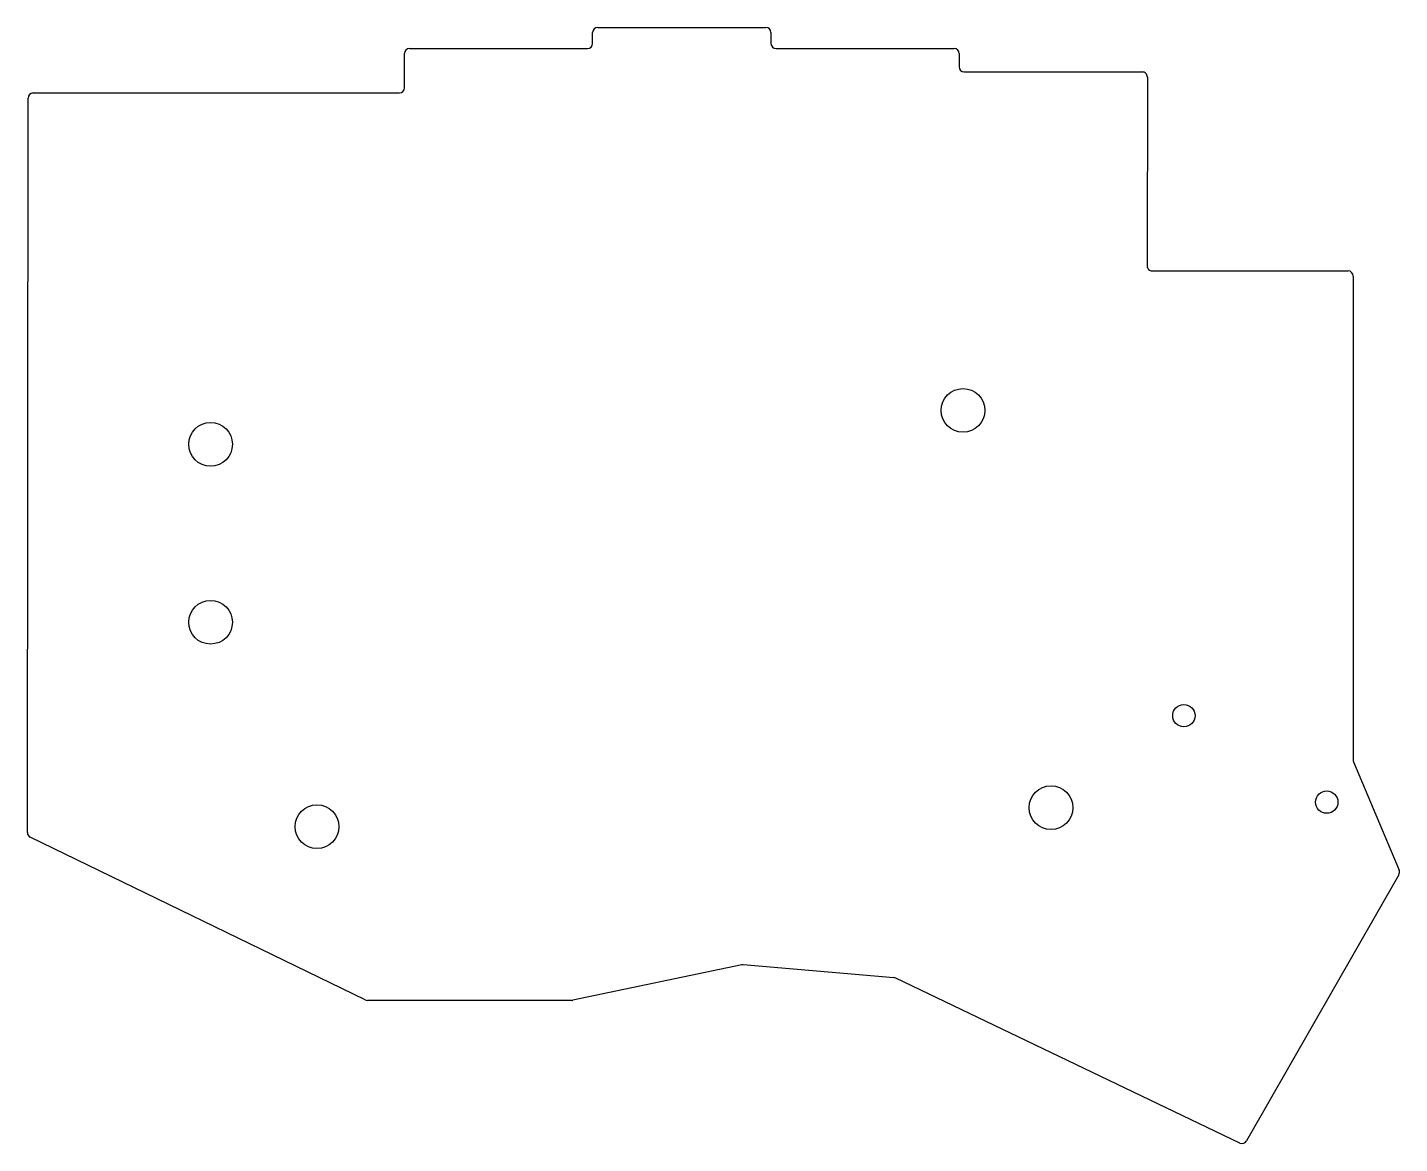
# Model space of a CAD drawing. Header units: millimetres. Extents: x 91 to 226, y -143 to -33.
import ezdxf

# ---------------------------------------------------------------- set-up
doc = ezdxf.new("R2010")
doc.units = ezdxf.units.MM

msp = doc.modelspace()

# ---------------------------------------------------------------- linework, layer by layer
for p, q in [((146.81, -34.33), (146.81, -33.25)), ((147.31, -32.75), (163.84, -32.75)), ((164.34, -33.25), (164.34, -34.33)), ((128.81, -34.83), (146.31, -34.83)), ((164.84, -34.83), (182.34, -34.83)), ((128.31, -38.7), (128.31, -35.33)), ((182.84, -35.33), (182.84, -36.62)), ((183.34, -37.12), (200.84, -37.13)), ((201.34, -37.63), (201.32, -56.2)), ((91.25, -111.94), (91.31, -39.7)), ((91.81, -39.2), (127.81, -39.2)), ((201.82, -56.7), (221.07, -56.7)), ((221.57, -57.2), (221.57, -104.77)), ((221.61, -104.97), (226.09, -115.64)), ((124.45, -128.39), (91.53, -112.39)), ((226.07, -116.08), (211.09, -142.27)), ((161.48, -124.95), (144.85, -128.43)), ((176.43, -126.21), (161.62, -124.94)), ((210.44, -142.47), (176.6, -126.25)), ((144.75, -128.44), (124.67, -128.44))]:
    msp.add_line(p, q)
for centre, radius in [((183.22, -70.42), 2.15), ((109.25, -73.75), 2.15), ((109.25, -91.25), 2.15), ((204.93, -100.44), 1.1), ((191.87, -109.49), 2.15), ((218.97, -108.94), 1.1), ((119.71, -111.36), 2.15)]:
    msp.add_circle(centre, radius)
for centre, start, end in [((147.31, -33.25), 90, 180), ((163.84, -33.25), 0, 90), ((128.81, -35.33), 90, 180), ((146.31, -34.33), 270, 0), ((164.84, -34.33), 180, 270), ((182.34, -35.33), 0, 90), ((183.34, -36.62), 180, 269.9861), ((200.84, -37.63), 359.9268, 89.9861), ((127.81, -38.7), 270.0015, 0), ((91.81, -39.7), 90.0015, 179.949), ((201.82, -56.2), 179.9268, 270), ((221.07, -57.2), 0, 90), ((222.07, -104.77), 180, 202.8008), ((91.75, -111.94), 179.949, 244.0751), ((225.63, -115.83), 330.2448, 22.8008), ((161.58, -125.44), 85.1254, 101.8024), ((176.39, -126.7), 64.3903, 85.1254), ((124.67, -127.94), 244.0751, 270), ((144.75, -127.94), 270, 281.8024), ((210.66, -142.02), 244.3903, 330.2448)]:
    msp.add_arc(centre, 0.5, start, end)

doc.saveas('drawing.dxf')
